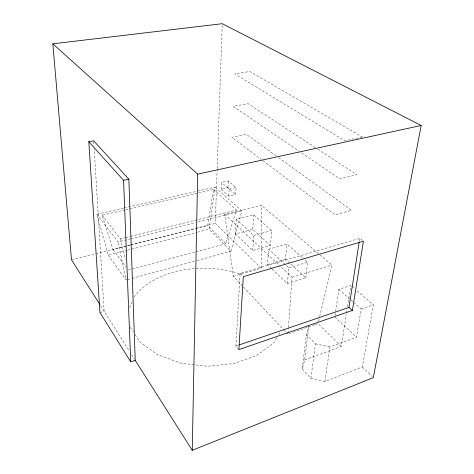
<?xml version="1.0" encoding="UTF-8"?>
<svg xmlns="http://www.w3.org/2000/svg" width="474" height="474" viewBox="0 0 474 474"><rect width="100%" height="100%" fill="white"/><g stroke="black" fill="none" stroke-linecap="round" stroke-linejoin="round"><path stroke-width="0.36" stroke-dasharray="2.37 1.78" d="M233.338 276.389L261.233 268.213L261.269 205.224L224.747 214.319L233.338 276.389L242.842 286.409M261.233 268.213L215.273 223.349L217.157 169.372M217.181 168.631L222.247 23.7M221.186 189.316L221.453 182.431L228.255 180.884L236.022 187.514L235.667 194.459L228.818 196.082L221.186 189.316L227.953 187.745L235.667 194.459M227.953 187.745L228.255 180.884M228.818 196.082L229.138 189.12L221.453 182.431M235.454 233.96L236.224 219.219L253.673 214.775L271.667 230.601L270.441 245.568L252.755 250.503L235.454 233.96L252.707 229.398L270.441 245.568M238.884 349.599L235.922 346.044L240.122 273.385L359.76 238.386L362.391 240.383M252.707 229.398L253.673 214.775M252.755 250.503L253.774 235.406L236.224 219.219M314.748 324.72L287.985 333.974L288.405 328.085M288.459 327.344L292.061 277.266L279.678 265.683M271.649 268.574L267.472 264.575L268.717 249.188L286.971 244.051L303.816 258.869M272.177 269.072L287.327 283.565L305.825 277.835L285.508 259.308L286.971 244.051M287.327 283.565L288.897 267.804L268.717 249.188M305.825 277.835L307.62 262.211L304.361 259.343M302.258 368.908L306.417 334.662L308.882 325.97L304.711 359.926L302.258 368.908L310.891 378.335L324.903 381.517L362.355 366.912L373.388 304.782L356.857 290.669M310.891 378.335L315.406 343.81L306.417 334.662M197 260.528L230.921 251.184L209.064 229.25L215.113 187.117L197.077 191.247M324.903 381.517L329.898 346.927L356.46 337.204L361.176 309.007L354.096 302.785M335.059 315.554L338.851 289.389L350.796 285.496L347.217 308.586M304.711 359.926L341.357 346.417L346.322 314.363M346.547 312.917L347.104 309.309M359.31 241.296L359.76 238.386M213.578 189.505L236.366 210.059L225.938 243.677L207.713 225.488L213.578 189.505L198.482 192.983M318.492 321.473L319.512 317.224M319.677 316.514L332.001 265.037L261.269 205.224M230.921 251.184L241.835 211.001L215.113 187.117M129.846 307.691L132.151 301.725M276.846 337.766L273.421 343.283L256.683 355.506L233.836 363.576L207.494 366.278L180.961 363.179L157.605 354.73L140.138 342.187L134.977 334.413M278.753 334.703L280.655 331.64M133.946 297.079C145.814 281.384 164.466 273.605 183.237 269.753C202.422 267.306 222.342 267.496 240.679 274.239M315.151 324.577L317.983 323.6L341.357 346.417M361.176 309.007L373.388 304.782M235.922 346.044L238.013 345.333M292.061 277.266L332.001 265.037M288.897 267.804L307.62 262.211M99.949 312.538L104.15 311.311L94.19 148.954M267.472 264.575L285.508 259.308M127.465 279.684L131.505 278.576M132.21 278.38L196.301 260.724M128.199 270.008L195.258 251.943M195.975 251.747L225.938 243.677M253.774 235.406L271.667 230.601M123.518 208.098L96.832 214.212L108.232 255.119L126.825 250.349M127.542 250.165L196.906 232.367M197.622 232.183L209.064 229.25M71.509 259.817L95.114 253.827M95.825 253.649L130.16 244.94M130.871 244.756L195.247 228.432M195.958 228.249L215.273 223.349M125.142 209.881L102.129 215.184L113.043 249.52L130.255 245.147M130.972 244.969L207.713 225.488M96.832 214.212L118.002 241.936L130.166 238.896M130.883 238.712L195.306 222.626M198.173 221.909L241.835 211.001M102.129 215.184L120.443 238.825L124.739 237.758M125.45 237.581L129.746 236.52M130.463 236.342L236.366 210.059M229.138 189.12L236.022 187.514M125.859 209.715L197.765 193.149M124.235 207.932L196.36 191.413M315.406 343.81L329.898 346.927M315.311 147.598L248.115 103.682L233.161 106.318L298.928 151.093M317.787 149.215L356.786 174.705L339.728 178.87L301.363 152.752M276.206 155.916L246.379 134.391L231.756 137.276L261.239 159.424M278.594 157.635L351.589 210.302L334.952 214.787L261.832 159.868M351.898 286.438L354.653 288.79M338.851 289.389L350.286 299.438M350.831 299.918L353.551 302.311M334.845 317.005L356.46 337.204M224.747 214.319L279.139 265.179M362.355 366.912L372.28 376.593M283.541 329.554L287.985 333.974M240.122 273.385L242.86 276.212M243.34 286.93L282.557 328.571M113.043 249.52L126.037 267.081M108.232 255.119L126.185 280.039L118.002 241.936M130.214 327.238L133.39 332.019M100.612 305.73L129.331 351.038M131.695 354.765L134.45 359.108M120.443 238.825L125.557 259.379M93.733 141.578L94.006 146.004M362.296 136.98L344.794 140.772L234.63 73.849L249.934 71.485L362.296 136.98"/><path stroke-width="0.71" d="M192.248 450.3L197.658 174.13L52.827 43.815L222.247 23.7L421.173 125.48L373.322 377.618L192.248 450.3L135.232 360.353L128.857 179.19L93.692 140.837L88.816 141.732L99.949 312.538L130.723 361.834L135.232 360.353M352.378 310.458L363.445 241.183L243.316 276.68L238.884 349.599L352.378 310.458L348.971 307.413L359.191 242.018M239.411 344.853L348.971 307.413M197.658 174.13L421.173 125.48M88.816 141.732L123.56 180.31L128.857 179.19M99.824 304.486L71.509 259.817L52.827 43.815M123.56 180.31L130.723 361.834"/></g></svg>
